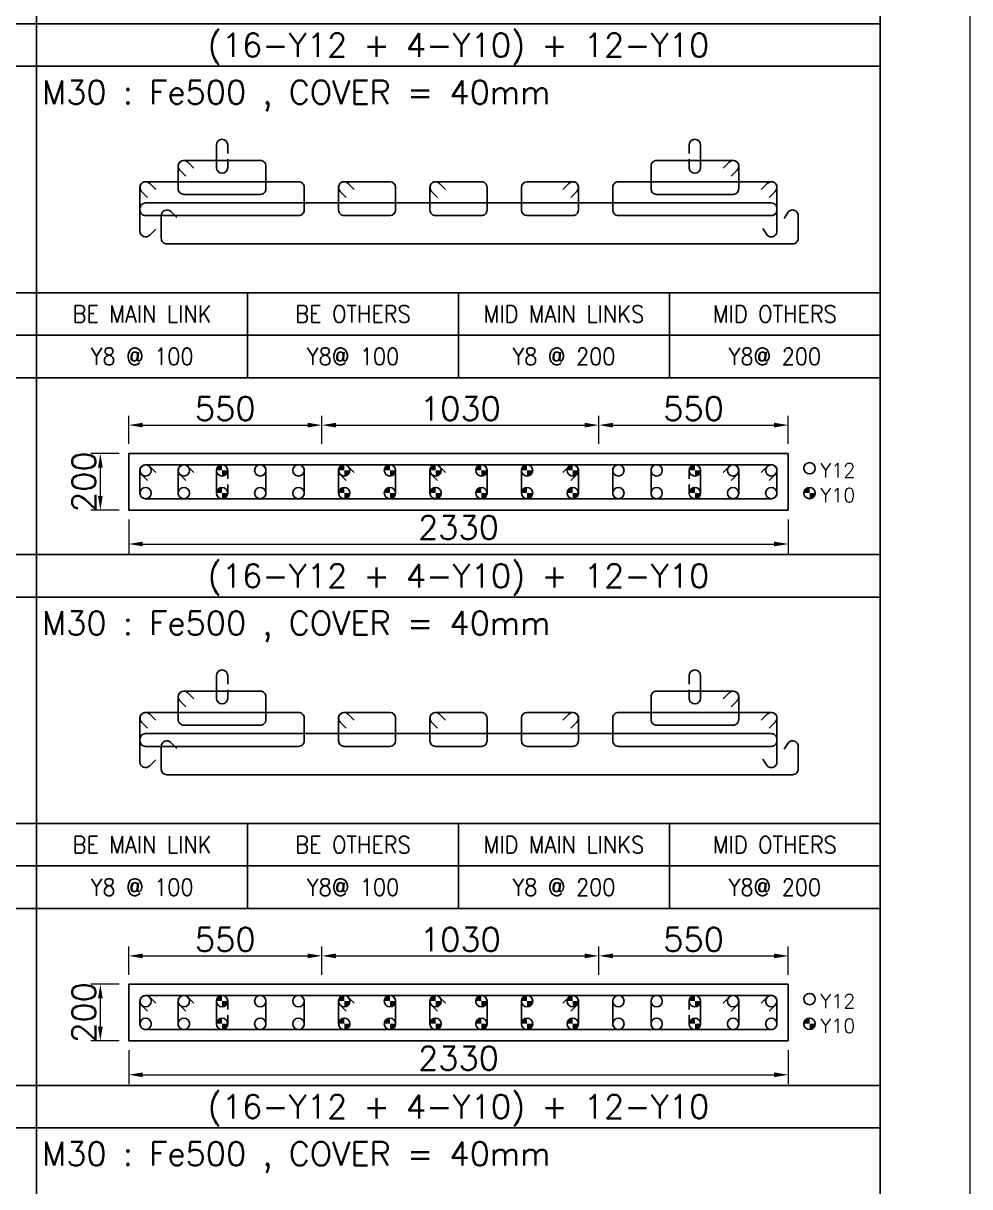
# Model space of a CAD drawing. Header units: millimetres. Extents: x -28339001 to -28288919, y 786803 to 887141.
# Drawn here: x -28324686 to -28314656, y 823851 to 836182 of the extents above; entities that cross this region are included whole.
import ezdxf
from ezdxf.enums import TextEntityAlignment as Align

# ---------------------------------------------------------------- set-up
doc = ezdxf.new("R2010")
doc.units = ezdxf.units.MM
doc.header["$LTSCALE"] = 1000
doc.header["$MEASUREMENT"] = 0
doc.header["$PDMODE"] = 34
doc.header["$PDSIZE"] = -8
doc.layers.get('0').update_dxf_attribs({"lineweight": 5})
for name, color, linetype in [('04 NORMAL TEXT.', 4, 'Continuous'), ('09 COL TEXT-SCH', 2, 'Continuous'), ('14 REINF', 6, 'Continuous'), ('22 TABLE FRAME', 5, 'Continuous'), ('23 STIRRUPS', 5, 'Continuous'), ('TEXT', 4, 'Continuous')]:
    doc.layers.add(name, color=color, linetype=linetype)
doc.layers.add('19 COLUMN', color=1, linetype='Continuous', lineweight=25)
doc.styles.add('ROMANS', font='simplex.shx')
doc.dimstyles.new('D 50', dxfattribs={"dimscale": 100, "dimtxt": 3, "dimasz": 1.5, "dimexe": 1, "dimexo": 1, "dimgap": 0.5, "dimtad": 1, "dimdec": 0, "dimdsep": 46, "dimtxsty": 'ROMANS', "dimcen": 2.5, "dimclrd": 5, "dimclre": 5, "dimclrt": 4, "dimadec": 0, "dimazin": 0, "dimtfac": 1, "dimtdec": 0, "dimtmove": 0, "dimatfit": 3, "dimfxl": 1, "dimlwd": 0, "dimlwe": 0, "dimarcsym": 0})

# ---------------------------------------------------------------- blocks, each defined once
blk = doc.blocks.new('*D47')
at = {"color": 5, "lineweight": 0, "transparency": 16777216}
for p, q in [((-28323568.5659, 825298.0245), (-28323568.5659, 824938.0245)), ((-28316578.5659, 825298.0245), (-28316578.5659, 824938.0245)), ((-28323418.5659, 825038.0245), (-28316728.5659, 825038.0245))]:
    blk.add_line(p, q, dxfattribs=at)
at = {"color": 5, "transparency": 16777216}
for points in [[(-28323418.5659, 825063.0245), (-28323418.5659, 825013.0245), (-28323568.5659, 825038.0245)], [(-28316728.5659, 825013.0245), (-28316728.5659, 825063.0245), (-28316578.5659, 825038.0245)]]:
    blk.add_solid(points, dxfattribs=at)
at = {"layer": 'Defpoints', "color": 0, "transparency": 16777216}
for p in [(-28323568.5659, 825398.0245), (-28316578.5659, 825398.0245), (-28316578.5659, 825038.0245)]:
    blk.add_point(p, dxfattribs=at)
at = {"color": 4, "transparency": 16777216, "insert": (-28320073.5659, 825213.0245), "char_height": 250, "attachment_point": 5, "style": 'ROMANS'}
blk.add_mtext('2330', dxfattribs=at)
blk = doc.blocks.new('*D48')
at = {"color": 5, "lineweight": 0, "transparency": 16777216}
for p, q in [((-28323568.5659, 830923.0245), (-28323568.5659, 830563.0245)), ((-28316578.5659, 830923.0245), (-28316578.5659, 830563.0245)), ((-28323418.5659, 830663.0245), (-28316728.5659, 830663.0245))]:
    blk.add_line(p, q, dxfattribs=at)
at = {"color": 5, "transparency": 16777216}
for points in [[(-28323418.5659, 830688.0245), (-28323418.5659, 830638.0245), (-28323568.5659, 830663.0245)], [(-28316728.5659, 830638.0245), (-28316728.5659, 830688.0245), (-28316578.5659, 830663.0245)]]:
    blk.add_solid(points, dxfattribs=at)
at = {"layer": 'Defpoints', "color": 0, "transparency": 16777216}
for p in [(-28323568.5659, 831023.0245), (-28316578.5659, 831023.0245), (-28316578.5659, 830663.0245)]:
    blk.add_point(p, dxfattribs=at)
at = {"color": 4, "transparency": 16777216, "insert": (-28320073.5659, 830838.0245), "char_height": 250, "attachment_point": 5, "style": 'ROMANS'}
blk.add_mtext('2330', dxfattribs=at)
blk = doc.blocks.new('*D119')
at = {"color": 5, "lineweight": 0, "transparency": 16777216}
for p, q in [((-28323668.5659, 825998.0245), (-28323968.5659, 825998.0245)), ((-28323868.5659, 825548.0245), (-28323868.5659, 825848.0245)), ((-28323668.5659, 825398.0245), (-28323968.5659, 825398.0245))]:
    blk.add_line(p, q, dxfattribs=at)
at = {"color": 5, "transparency": 16777216}
for points in [[(-28323843.5659, 825848.0245), (-28323893.5659, 825848.0245), (-28323868.5659, 825998.0245)], [(-28323893.5659, 825548.0245), (-28323843.5659, 825548.0245), (-28323868.5659, 825398.0245)]]:
    blk.add_solid(points, dxfattribs=at)
at = {"layer": 'Defpoints', "color": 0, "transparency": 16777216}
for p in [(-28323868.5659, 825998.0245), (-28323568.5659, 825998.0245), (-28323568.5659, 825398.0245)]:
    blk.add_point(p, dxfattribs=at)
at = {"color": 4, "transparency": 16777216, "insert": (-28324043.5659, 825698.0245), "char_height": 250, "attachment_point": 5, "rotation": 90, "style": 'ROMANS'}
blk.add_mtext('200', dxfattribs=at)
blk = doc.blocks.new('*D120')
at = {"color": 5, "lineweight": 0, "transparency": 16777216}
for p, q in [((-28323568.5659, 826098.0245), (-28323568.5659, 826398.0245)), ((-28321521.4607, 826098.0245), (-28321521.4607, 826398.0245)), ((-28323418.5659, 826298.0245), (-28321671.4607, 826298.0245))]:
    blk.add_line(p, q, dxfattribs=at)
at = {"color": 5, "transparency": 16777216}
for points in [[(-28323418.5659, 826323.0245), (-28323418.5659, 826273.0245), (-28323568.5659, 826298.0245)], [(-28321671.4607, 826273.0245), (-28321671.4607, 826323.0245), (-28321521.4607, 826298.0245)]]:
    blk.add_solid(points, dxfattribs=at)
at = {"layer": 'Defpoints', "color": 0, "transparency": 16777216}
for p in [(-28321521.4607, 826298.0245), (-28323568.5659, 825998.0245), (-28321521.4607, 825998.0245)]:
    blk.add_point(p, dxfattribs=at)
at = {"color": 4, "transparency": 16777216, "insert": (-28322545.0133, 826473.0245), "char_height": 250, "attachment_point": 5, "style": 'ROMANS'}
blk.add_mtext('550', dxfattribs=at)
blk = doc.blocks.new('*D121')
at = {"color": 5, "lineweight": 0, "transparency": 16777216}
for p, q in [((-28321521.4607, 826098.0245), (-28321521.4607, 826398.0245)), ((-28318585.9465, 826098.0245), (-28318585.9465, 826398.0245)), ((-28321371.4607, 826298.0245), (-28318735.9465, 826298.0245))]:
    blk.add_line(p, q, dxfattribs=at)
at = {"color": 5, "transparency": 16777216}
for points in [[(-28321371.4607, 826323.0245), (-28321371.4607, 826273.0245), (-28321521.4607, 826298.0245)], [(-28318735.9465, 826273.0245), (-28318735.9465, 826323.0245), (-28318585.9465, 826298.0245)]]:
    blk.add_solid(points, dxfattribs=at)
at = {"layer": 'Defpoints', "color": 0, "transparency": 16777216}
for p in [(-28318585.9465, 826298.0245), (-28321521.4607, 825998.0245), (-28318585.9465, 825998.0245)]:
    blk.add_point(p, dxfattribs=at)
at = {"color": 4, "transparency": 16777216, "insert": (-28320053.7036, 826473.0245), "char_height": 250, "attachment_point": 5, "style": 'ROMANS'}
blk.add_mtext('1030', dxfattribs=at)
blk = doc.blocks.new('*D122')
at = {"color": 5, "lineweight": 0, "transparency": 16777216}
for p, q in [((-28318585.9465, 826098.0245), (-28318585.9465, 826398.0245)), ((-28316578.5659, 826098.0245), (-28316578.5659, 826398.0245)), ((-28318435.9465, 826298.0245), (-28316728.5659, 826298.0245))]:
    blk.add_line(p, q, dxfattribs=at)
at = {"color": 5, "transparency": 16777216}
for points in [[(-28318435.9465, 826323.0245), (-28318435.9465, 826273.0245), (-28318585.9465, 826298.0245)], [(-28316728.5659, 826273.0245), (-28316728.5659, 826323.0245), (-28316578.5659, 826298.0245)]]:
    blk.add_solid(points, dxfattribs=at)
at = {"layer": 'Defpoints', "color": 0, "transparency": 16777216}
for p in [(-28316578.5659, 826298.0245), (-28318585.9465, 825998.0245), (-28316578.5659, 825998.0245)]:
    blk.add_point(p, dxfattribs=at)
at = {"color": 4, "transparency": 16777216, "insert": (-28317582.2562, 826473.0245), "char_height": 250, "attachment_point": 5, "style": 'ROMANS'}
blk.add_mtext('550', dxfattribs=at)
blk = doc.blocks.new('*D123')
at = {"color": 5, "lineweight": 0, "transparency": 16777216}
for p, q in [((-28323668.5659, 831623.0245), (-28323968.5659, 831623.0245)), ((-28323868.5659, 831173.0245), (-28323868.5659, 831473.0245)), ((-28323668.5659, 831023.0245), (-28323968.5659, 831023.0245))]:
    blk.add_line(p, q, dxfattribs=at)
at = {"color": 5, "transparency": 16777216}
for points in [[(-28323843.5659, 831473.0245), (-28323893.5659, 831473.0245), (-28323868.5659, 831623.0245)], [(-28323893.5659, 831173.0245), (-28323843.5659, 831173.0245), (-28323868.5659, 831023.0245)]]:
    blk.add_solid(points, dxfattribs=at)
at = {"layer": 'Defpoints', "color": 0, "transparency": 16777216}
for p in [(-28323868.5659, 831623.0245), (-28323568.5659, 831623.0245), (-28323568.5659, 831023.0245)]:
    blk.add_point(p, dxfattribs=at)
at = {"color": 4, "transparency": 16777216, "insert": (-28324043.5659, 831323.0245), "char_height": 250, "attachment_point": 5, "rotation": 90, "style": 'ROMANS'}
blk.add_mtext('200', dxfattribs=at)
blk = doc.blocks.new('*D124')
at = {"color": 5, "lineweight": 0, "transparency": 16777216}
for p, q in [((-28323568.5659, 831723.0245), (-28323568.5659, 832023.0245)), ((-28321521.4607, 831723.0245), (-28321521.4607, 832023.0245)), ((-28323418.5659, 831923.0245), (-28321671.4607, 831923.0245))]:
    blk.add_line(p, q, dxfattribs=at)
at = {"color": 5, "transparency": 16777216}
for points in [[(-28323418.5659, 831948.0245), (-28323418.5659, 831898.0245), (-28323568.5659, 831923.0245)], [(-28321671.4607, 831898.0245), (-28321671.4607, 831948.0245), (-28321521.4607, 831923.0245)]]:
    blk.add_solid(points, dxfattribs=at)
at = {"layer": 'Defpoints', "color": 0, "transparency": 16777216}
for p in [(-28321521.4607, 831923.0245), (-28323568.5659, 831623.0245), (-28321521.4607, 831623.0245)]:
    blk.add_point(p, dxfattribs=at)
at = {"color": 4, "transparency": 16777216, "insert": (-28322545.0133, 832098.0245), "char_height": 250, "attachment_point": 5, "style": 'ROMANS'}
blk.add_mtext('550', dxfattribs=at)
blk = doc.blocks.new('*D125')
at = {"color": 5, "lineweight": 0, "transparency": 16777216}
for p, q in [((-28321521.4607, 831723.0245), (-28321521.4607, 832023.0245)), ((-28318585.9465, 831723.0245), (-28318585.9465, 832023.0245)), ((-28321371.4607, 831923.0245), (-28318735.9465, 831923.0245))]:
    blk.add_line(p, q, dxfattribs=at)
at = {"color": 5, "transparency": 16777216}
for points in [[(-28321371.4607, 831948.0245), (-28321371.4607, 831898.0245), (-28321521.4607, 831923.0245)], [(-28318735.9465, 831898.0245), (-28318735.9465, 831948.0245), (-28318585.9465, 831923.0245)]]:
    blk.add_solid(points, dxfattribs=at)
at = {"layer": 'Defpoints', "color": 0, "transparency": 16777216}
for p in [(-28318585.9465, 831923.0245), (-28321521.4607, 831623.0245), (-28318585.9465, 831623.0245)]:
    blk.add_point(p, dxfattribs=at)
at = {"color": 4, "transparency": 16777216, "insert": (-28320053.7036, 832098.0245), "char_height": 250, "attachment_point": 5, "style": 'ROMANS'}
blk.add_mtext('1030', dxfattribs=at)
blk = doc.blocks.new('*D126')
at = {"color": 5, "lineweight": 0, "transparency": 16777216}
for p, q in [((-28318585.9465, 831723.0245), (-28318585.9465, 832023.0245)), ((-28316578.5659, 831723.0245), (-28316578.5659, 832023.0245)), ((-28318435.9465, 831923.0245), (-28316728.5659, 831923.0245))]:
    blk.add_line(p, q, dxfattribs=at)
at = {"color": 5, "transparency": 16777216}
for points in [[(-28318435.9465, 831948.0245), (-28318435.9465, 831898.0245), (-28318585.9465, 831923.0245)], [(-28316728.5659, 831898.0245), (-28316728.5659, 831948.0245), (-28316578.5659, 831923.0245)]]:
    blk.add_solid(points, dxfattribs=at)
at = {"layer": 'Defpoints', "color": 0, "transparency": 16777216}
for p in [(-28316578.5659, 831923.0245), (-28318585.9465, 831623.0245), (-28316578.5659, 831623.0245)]:
    blk.add_point(p, dxfattribs=at)
at = {"color": 4, "transparency": 16777216, "insert": (-28317582.2562, 832098.0245), "char_height": 250, "attachment_point": 5, "style": 'ROMANS'}
blk.add_mtext('550', dxfattribs=at)

msp = doc.modelspace()

# ---------------------------------------------------------------- hatches: boundary and pattern name
at = {"layer": '14 REINF'}
h = msp.add_hatch(color=6, dxfattribs=at)
edge = h.paths.add_edge_path(flags=0)
edge.add_line((-28322638.6, 831443), (-28322578.6, 831443))
edge.add_line((-28322578.6, 831443), (-28322578.6, 831503))
edge.add_arc((-28322578.6, 831443), 60, 90, 180)
edge = h.paths.add_edge_path(flags=0)
edge.add_line((-28322518.6, 831443), (-28322578.6, 831443))
edge.add_line((-28322578.6, 831443), (-28322578.6, 831383))
edge.add_arc((-28322578.6, 831443), 60, 270, 360)
h = msp.add_hatch(color=6, dxfattribs=at)
edge = h.paths.add_edge_path(flags=0)
edge.add_line((-28321344.3, 831443), (-28321284.3, 831443))
edge.add_line((-28321284.3, 831443), (-28321284.3, 831503))
edge.add_arc((-28321284.3, 831443), 60, 90, 180)
edge = h.paths.add_edge_path(flags=0)
edge.add_line((-28321224.3, 831443), (-28321284.3, 831443))
edge.add_line((-28321284.3, 831443), (-28321284.3, 831383))
edge.add_arc((-28321284.3, 831443), 60, 270, 360)
h = msp.add_hatch(color=6, dxfattribs=at)
edge = h.paths.add_edge_path(flags=0)
edge.add_line((-28320860, 831443), (-28320800, 831443))
edge.add_line((-28320800, 831443), (-28320800, 831503))
edge.add_arc((-28320800, 831443), 60, 90, 180)
edge = h.paths.add_edge_path(flags=0)
edge.add_line((-28320740, 831443), (-28320800, 831443))
edge.add_line((-28320800, 831443), (-28320800, 831383))
edge.add_arc((-28320800, 831443), 60, 270, 360)
h = msp.add_hatch(color=6, dxfattribs=at)
edge = h.paths.add_edge_path(flags=0)
edge.add_line((-28320375.7, 831443), (-28320315.7, 831443))
edge.add_line((-28320315.7, 831443), (-28320315.7, 831503))
edge.add_arc((-28320315.7, 831443), 60, 90, 180)
edge = h.paths.add_edge_path(flags=0)
edge.add_line((-28320255.7, 831443), (-28320315.7, 831443))
edge.add_line((-28320315.7, 831443), (-28320315.7, 831383))
edge.add_arc((-28320315.7, 831443), 60, 270, 360)
h = msp.add_hatch(color=6, dxfattribs=at)
edge = h.paths.add_edge_path(flags=0)
edge.add_line((-28319891.4, 831443), (-28319831.4, 831443))
edge.add_line((-28319831.4, 831443), (-28319831.4, 831503))
edge.add_arc((-28319831.4, 831443), 60, 90, 180)
edge = h.paths.add_edge_path(flags=0)
edge.add_line((-28319771.4, 831443), (-28319831.4, 831443))
edge.add_line((-28319831.4, 831443), (-28319831.4, 831383))
edge.add_arc((-28319831.4, 831443), 60, 270, 360)
h = msp.add_hatch(color=6, dxfattribs=at)
edge = h.paths.add_edge_path(flags=0)
edge.add_line((-28319407.1, 831443), (-28319347.1, 831443))
edge.add_line((-28319347.1, 831443), (-28319347.1, 831503))
edge.add_arc((-28319347.1, 831443), 60, 90, 180)
edge = h.paths.add_edge_path(flags=0)
edge.add_line((-28319287.1, 831443), (-28319347.1, 831443))
edge.add_line((-28319347.1, 831443), (-28319347.1, 831383))
edge.add_arc((-28319347.1, 831443), 60, 270, 360)
h = msp.add_hatch(color=6, dxfattribs=at)
edge = h.paths.add_edge_path(flags=0)
edge.add_line((-28318922.9, 831443), (-28318862.9, 831443))
edge.add_line((-28318862.9, 831443), (-28318862.9, 831503))
edge.add_arc((-28318862.9, 831443), 60, 90, 180)
edge = h.paths.add_edge_path(flags=0)
edge.add_line((-28318802.9, 831443), (-28318862.9, 831443))
edge.add_line((-28318862.9, 831443), (-28318862.9, 831383))
edge.add_arc((-28318862.9, 831443), 60, 270, 360)
h = msp.add_hatch(color=6, dxfattribs=at)
edge = h.paths.add_edge_path(flags=0)
edge.add_line((-28317628.6, 831443), (-28317568.6, 831443))
edge.add_line((-28317568.6, 831443), (-28317568.6, 831503))
edge.add_arc((-28317568.6, 831443), 60, 90, 180)
edge = h.paths.add_edge_path(flags=0)
edge.add_line((-28317508.6, 831443), (-28317568.6, 831443))
edge.add_line((-28317568.6, 831443), (-28317568.6, 831383))
edge.add_arc((-28317568.6, 831443), 60, 270, 360)
h = msp.add_hatch(color=6, dxfattribs=at)
edge = h.paths.add_edge_path(flags=0)
edge.add_line((-28322638.6, 831203), (-28322578.6, 831203))
edge.add_line((-28322578.6, 831203), (-28322578.6, 831263))
edge.add_arc((-28322578.6, 831203), 60, 90, 180)
edge = h.paths.add_edge_path(flags=0)
edge.add_line((-28322518.6, 831203), (-28322578.6, 831203))
edge.add_line((-28322578.6, 831203), (-28322578.6, 831143))
edge.add_arc((-28322578.6, 831203), 60, 270, 360)
h = msp.add_hatch(color=6, dxfattribs=at)
edge = h.paths.add_edge_path(flags=0)
edge.add_line((-28321344.3, 831203), (-28321284.3, 831203))
edge.add_line((-28321284.3, 831203), (-28321284.3, 831263))
edge.add_arc((-28321284.3, 831203), 60, 90, 180)
edge = h.paths.add_edge_path(flags=0)
edge.add_line((-28321224.3, 831203), (-28321284.3, 831203))
edge.add_line((-28321284.3, 831203), (-28321284.3, 831143))
edge.add_arc((-28321284.3, 831203), 60, 270, 360)
h = msp.add_hatch(color=6, dxfattribs=at)
edge = h.paths.add_edge_path(flags=0)
edge.add_line((-28320860, 831203), (-28320800, 831203))
edge.add_line((-28320800, 831203), (-28320800, 831263))
edge.add_arc((-28320800, 831203), 60, 90, 180)
edge = h.paths.add_edge_path(flags=0)
edge.add_line((-28320740, 831203), (-28320800, 831203))
edge.add_line((-28320800, 831203), (-28320800, 831143))
edge.add_arc((-28320800, 831203), 60, 270, 360)
h = msp.add_hatch(color=6, dxfattribs=at)
edge = h.paths.add_edge_path(flags=0)
edge.add_line((-28320375.7, 831203), (-28320315.7, 831203))
edge.add_line((-28320315.7, 831203), (-28320315.7, 831263))
edge.add_arc((-28320315.7, 831203), 60, 90, 180)
edge = h.paths.add_edge_path(flags=0)
edge.add_line((-28320255.7, 831203), (-28320315.7, 831203))
edge.add_line((-28320315.7, 831203), (-28320315.7, 831143))
edge.add_arc((-28320315.7, 831203), 60, 270, 360)
h = msp.add_hatch(color=6, dxfattribs=at)
edge = h.paths.add_edge_path(flags=0)
edge.add_line((-28319891.4, 831203), (-28319831.4, 831203))
edge.add_line((-28319831.4, 831203), (-28319831.4, 831263))
edge.add_arc((-28319831.4, 831203), 60, 90, 180)
edge = h.paths.add_edge_path(flags=0)
edge.add_line((-28319771.4, 831203), (-28319831.4, 831203))
edge.add_line((-28319831.4, 831203), (-28319831.4, 831143))
edge.add_arc((-28319831.4, 831203), 60, 270, 360)
h = msp.add_hatch(color=6, dxfattribs=at)
edge = h.paths.add_edge_path(flags=0)
edge.add_line((-28319407.1, 831203), (-28319347.1, 831203))
edge.add_line((-28319347.1, 831203), (-28319347.1, 831263))
edge.add_arc((-28319347.1, 831203), 60, 90, 180)
edge = h.paths.add_edge_path(flags=0)
edge.add_line((-28319287.1, 831203), (-28319347.1, 831203))
edge.add_line((-28319347.1, 831203), (-28319347.1, 831143))
edge.add_arc((-28319347.1, 831203), 60, 270, 360)
h = msp.add_hatch(color=6, dxfattribs=at)
edge = h.paths.add_edge_path(flags=0)
edge.add_line((-28318922.9, 831203), (-28318862.9, 831203))
edge.add_line((-28318862.9, 831203), (-28318862.9, 831263))
edge.add_arc((-28318862.9, 831203), 60, 90, 180)
edge = h.paths.add_edge_path(flags=0)
edge.add_line((-28318802.9, 831203), (-28318862.9, 831203))
edge.add_line((-28318862.9, 831203), (-28318862.9, 831143))
edge.add_arc((-28318862.9, 831203), 60, 270, 360)
h = msp.add_hatch(color=6, dxfattribs=at)
edge = h.paths.add_edge_path(flags=0)
edge.add_line((-28317628.6, 831203), (-28317568.6, 831203))
edge.add_line((-28317568.6, 831203), (-28317568.6, 831263))
edge.add_arc((-28317568.6, 831203), 60, 90, 180)
edge = h.paths.add_edge_path(flags=0)
edge.add_line((-28317508.6, 831203), (-28317568.6, 831203))
edge.add_line((-28317568.6, 831203), (-28317568.6, 831143))
edge.add_arc((-28317568.6, 831203), 60, 270, 360)
h = msp.add_hatch(color=6, dxfattribs=at)
edge = h.paths.add_edge_path(flags=0)
edge.add_line((-28316413.6, 831203), (-28316353.6, 831203))
edge.add_line((-28316353.6, 831203), (-28316353.6, 831263))
edge.add_arc((-28316353.6, 831203), 60, 90, 180)
edge = h.paths.add_edge_path(flags=0)
edge.add_line((-28316293.6, 831203), (-28316353.6, 831203))
edge.add_line((-28316353.6, 831203), (-28316353.6, 831143))
edge.add_arc((-28316353.6, 831203), 60, 270, 360)
h = msp.add_hatch(color=6, dxfattribs=at)
edge = h.paths.add_edge_path(flags=0)
edge.add_line((-28322638.6, 825818), (-28322578.6, 825818))
edge.add_line((-28322578.6, 825818), (-28322578.6, 825878))
edge.add_arc((-28322578.6, 825818), 60, 90, 180)
edge = h.paths.add_edge_path(flags=0)
edge.add_line((-28322518.6, 825818), (-28322578.6, 825818))
edge.add_line((-28322578.6, 825818), (-28322578.6, 825758))
edge.add_arc((-28322578.6, 825818), 60, 270, 360)
h = msp.add_hatch(color=6, dxfattribs=at)
edge = h.paths.add_edge_path(flags=0)
edge.add_line((-28321344.3, 825818), (-28321284.3, 825818))
edge.add_line((-28321284.3, 825818), (-28321284.3, 825878))
edge.add_arc((-28321284.3, 825818), 60, 90, 180)
edge = h.paths.add_edge_path(flags=0)
edge.add_line((-28321224.3, 825818), (-28321284.3, 825818))
edge.add_line((-28321284.3, 825818), (-28321284.3, 825758))
edge.add_arc((-28321284.3, 825818), 60, 270, 360)
h = msp.add_hatch(color=6, dxfattribs=at)
edge = h.paths.add_edge_path(flags=0)
edge.add_line((-28320860, 825818), (-28320800, 825818))
edge.add_line((-28320800, 825818), (-28320800, 825878))
edge.add_arc((-28320800, 825818), 60, 90, 180)
edge = h.paths.add_edge_path(flags=0)
edge.add_line((-28320740, 825818), (-28320800, 825818))
edge.add_line((-28320800, 825818), (-28320800, 825758))
edge.add_arc((-28320800, 825818), 60, 270, 360)
h = msp.add_hatch(color=6, dxfattribs=at)
edge = h.paths.add_edge_path(flags=0)
edge.add_line((-28320375.7, 825818), (-28320315.7, 825818))
edge.add_line((-28320315.7, 825818), (-28320315.7, 825878))
edge.add_arc((-28320315.7, 825818), 60, 90, 180)
edge = h.paths.add_edge_path(flags=0)
edge.add_line((-28320255.7, 825818), (-28320315.7, 825818))
edge.add_line((-28320315.7, 825818), (-28320315.7, 825758))
edge.add_arc((-28320315.7, 825818), 60, 270, 360)
h = msp.add_hatch(color=6, dxfattribs=at)
edge = h.paths.add_edge_path(flags=0)
edge.add_line((-28319891.4, 825818), (-28319831.4, 825818))
edge.add_line((-28319831.4, 825818), (-28319831.4, 825878))
edge.add_arc((-28319831.4, 825818), 60, 90, 180)
edge = h.paths.add_edge_path(flags=0)
edge.add_line((-28319771.4, 825818), (-28319831.4, 825818))
edge.add_line((-28319831.4, 825818), (-28319831.4, 825758))
edge.add_arc((-28319831.4, 825818), 60, 270, 360)
h = msp.add_hatch(color=6, dxfattribs=at)
edge = h.paths.add_edge_path(flags=0)
edge.add_line((-28319407.1, 825818), (-28319347.1, 825818))
edge.add_line((-28319347.1, 825818), (-28319347.1, 825878))
edge.add_arc((-28319347.1, 825818), 60, 90, 180)
edge = h.paths.add_edge_path(flags=0)
edge.add_line((-28319287.1, 825818), (-28319347.1, 825818))
edge.add_line((-28319347.1, 825818), (-28319347.1, 825758))
edge.add_arc((-28319347.1, 825818), 60, 270, 360)
h = msp.add_hatch(color=6, dxfattribs=at)
edge = h.paths.add_edge_path(flags=0)
edge.add_line((-28318922.9, 825818), (-28318862.9, 825818))
edge.add_line((-28318862.9, 825818), (-28318862.9, 825878))
edge.add_arc((-28318862.9, 825818), 60, 90, 180)
edge = h.paths.add_edge_path(flags=0)
edge.add_line((-28318802.9, 825818), (-28318862.9, 825818))
edge.add_line((-28318862.9, 825818), (-28318862.9, 825758))
edge.add_arc((-28318862.9, 825818), 60, 270, 360)
h = msp.add_hatch(color=6, dxfattribs=at)
edge = h.paths.add_edge_path(flags=0)
edge.add_line((-28317628.6, 825818), (-28317568.6, 825818))
edge.add_line((-28317568.6, 825818), (-28317568.6, 825878))
edge.add_arc((-28317568.6, 825818), 60, 90, 180)
edge = h.paths.add_edge_path(flags=0)
edge.add_line((-28317508.6, 825818), (-28317568.6, 825818))
edge.add_line((-28317568.6, 825818), (-28317568.6, 825758))
edge.add_arc((-28317568.6, 825818), 60, 270, 360)
h = msp.add_hatch(color=6, dxfattribs=at)
edge = h.paths.add_edge_path(flags=0)
edge.add_line((-28322638.6, 825578), (-28322578.6, 825578))
edge.add_line((-28322578.6, 825578), (-28322578.6, 825638))
edge.add_arc((-28322578.6, 825578), 60, 90, 180)
edge = h.paths.add_edge_path(flags=0)
edge.add_line((-28322518.6, 825578), (-28322578.6, 825578))
edge.add_line((-28322578.6, 825578), (-28322578.6, 825518))
edge.add_arc((-28322578.6, 825578), 60, 270, 360)
h = msp.add_hatch(color=6, dxfattribs=at)
edge = h.paths.add_edge_path(flags=0)
edge.add_line((-28321344.3, 825578), (-28321284.3, 825578))
edge.add_line((-28321284.3, 825578), (-28321284.3, 825638))
edge.add_arc((-28321284.3, 825578), 60, 90, 180)
edge = h.paths.add_edge_path(flags=0)
edge.add_line((-28321224.3, 825578), (-28321284.3, 825578))
edge.add_line((-28321284.3, 825578), (-28321284.3, 825518))
edge.add_arc((-28321284.3, 825578), 60, 270, 360)
h = msp.add_hatch(color=6, dxfattribs=at)
edge = h.paths.add_edge_path(flags=0)
edge.add_line((-28320860, 825578), (-28320800, 825578))
edge.add_line((-28320800, 825578), (-28320800, 825638))
edge.add_arc((-28320800, 825578), 60, 90, 180)
edge = h.paths.add_edge_path(flags=0)
edge.add_line((-28320740, 825578), (-28320800, 825578))
edge.add_line((-28320800, 825578), (-28320800, 825518))
edge.add_arc((-28320800, 825578), 60, 270, 360)
h = msp.add_hatch(color=6, dxfattribs=at)
edge = h.paths.add_edge_path(flags=0)
edge.add_line((-28320375.7, 825578), (-28320315.7, 825578))
edge.add_line((-28320315.7, 825578), (-28320315.7, 825638))
edge.add_arc((-28320315.7, 825578), 60, 90, 180)
edge = h.paths.add_edge_path(flags=0)
edge.add_line((-28320255.7, 825578), (-28320315.7, 825578))
edge.add_line((-28320315.7, 825578), (-28320315.7, 825518))
edge.add_arc((-28320315.7, 825578), 60, 270, 360)
h = msp.add_hatch(color=6, dxfattribs=at)
edge = h.paths.add_edge_path(flags=0)
edge.add_line((-28319891.4, 825578), (-28319831.4, 825578))
edge.add_line((-28319831.4, 825578), (-28319831.4, 825638))
edge.add_arc((-28319831.4, 825578), 60, 90, 180)
edge = h.paths.add_edge_path(flags=0)
edge.add_line((-28319771.4, 825578), (-28319831.4, 825578))
edge.add_line((-28319831.4, 825578), (-28319831.4, 825518))
edge.add_arc((-28319831.4, 825578), 60, 270, 360)
h = msp.add_hatch(color=6, dxfattribs=at)
edge = h.paths.add_edge_path(flags=0)
edge.add_line((-28319407.1, 825578), (-28319347.1, 825578))
edge.add_line((-28319347.1, 825578), (-28319347.1, 825638))
edge.add_arc((-28319347.1, 825578), 60, 90, 180)
edge = h.paths.add_edge_path(flags=0)
edge.add_line((-28319287.1, 825578), (-28319347.1, 825578))
edge.add_line((-28319347.1, 825578), (-28319347.1, 825518))
edge.add_arc((-28319347.1, 825578), 60, 270, 360)
h = msp.add_hatch(color=6, dxfattribs=at)
edge = h.paths.add_edge_path(flags=0)
edge.add_line((-28318922.9, 825578), (-28318862.9, 825578))
edge.add_line((-28318862.9, 825578), (-28318862.9, 825638))
edge.add_arc((-28318862.9, 825578), 60, 90, 180)
edge = h.paths.add_edge_path(flags=0)
edge.add_line((-28318802.9, 825578), (-28318862.9, 825578))
edge.add_line((-28318862.9, 825578), (-28318862.9, 825518))
edge.add_arc((-28318862.9, 825578), 60, 270, 360)
h = msp.add_hatch(color=6, dxfattribs=at)
edge = h.paths.add_edge_path(flags=0)
edge.add_line((-28317628.6, 825578), (-28317568.6, 825578))
edge.add_line((-28317568.6, 825578), (-28317568.6, 825638))
edge.add_arc((-28317568.6, 825578), 60, 90, 180)
edge = h.paths.add_edge_path(flags=0)
edge.add_line((-28317508.6, 825578), (-28317568.6, 825578))
edge.add_line((-28317568.6, 825578), (-28317568.6, 825518))
edge.add_arc((-28317568.6, 825578), 60, 270, 360)
h = msp.add_hatch(color=6, dxfattribs=at)
edge = h.paths.add_edge_path(flags=0)
edge.add_line((-28316413.6, 825578), (-28316353.6, 825578))
edge.add_line((-28316353.6, 825578), (-28316353.6, 825638))
edge.add_arc((-28316353.6, 825578), 60, 90, 180)
edge = h.paths.add_edge_path(flags=0)
edge.add_line((-28316293.6, 825578), (-28316353.6, 825578))
edge.add_line((-28316353.6, 825578), (-28316353.6, 825518))
edge.add_arc((-28316353.6, 825578), 60, 270, 360)

# ---------------------------------------------------------------- linework, layer by layer
msp.add_lwpolyline([(-28339000.9, 869475.8), (-28314656.1, 869475.8), (-28314656.1, 801975.8), (-28339000.9, 801975.8)], close=True)
at = {"layer": '14 REINF', "color": 6}
for centre in [(-28323388.6, 831443), (-28322983.6, 831443), (-28322578.6, 831443), (-28322173.6, 831443), (-28321768.6, 831443), (-28321284.3, 831443), (-28320800, 831443), (-28320315.7, 831443), (-28319831.4, 831443), (-28319347.1, 831443), (-28318862.9, 831443), (-28318378.6, 831443), (-28317973.6, 831443), (-28317568.6, 831443), (-28317163.6, 831443), (-28316758.6, 831443), (-28316353.6, 831465.5), (-28323388.6, 831203), (-28322983.6, 831203), (-28322578.6, 831203), (-28322173.6, 831203), (-28321768.6, 831203), (-28321284.3, 831203), (-28320800, 831203), (-28320315.7, 831203), (-28319831.4, 831203), (-28319347.1, 831203), (-28318862.9, 831203), (-28318378.6, 831203), (-28317973.6, 831203), (-28317568.6, 831203), (-28317163.6, 831203), (-28316758.6, 831203), (-28316353.6, 831203), (-28323388.6, 825818), (-28322983.6, 825818), (-28322578.6, 825818), (-28322173.6, 825818), (-28321768.6, 825818), (-28321284.3, 825818), (-28320800, 825818), (-28320315.7, 825818), (-28319831.4, 825818), (-28319347.1, 825818), (-28318862.9, 825818), (-28318378.6, 825818), (-28317973.6, 825818), (-28317568.6, 825818), (-28317163.6, 825818), (-28316758.6, 825818), (-28316353.6, 825840.5), (-28323388.6, 825578), (-28322983.6, 825578), (-28322578.6, 825578), (-28322173.6, 825578), (-28321768.6, 825578), (-28321284.3, 825578), (-28320800, 825578), (-28320315.7, 825578), (-28319831.4, 825578), (-28319347.1, 825578), (-28318862.9, 825578), (-28318378.6, 825578), (-28317973.6, 825578), (-28317568.6, 825578), (-28317163.6, 825578), (-28316758.6, 825578), (-28316353.6, 825578)]:
    msp.add_circle(centre, 60, dxfattribs=at)
at = {"layer": '19 COLUMN', "color": 4}
for points in [[(-28316578.6, 831623), (-28323568.6, 831623)], [(-28323568.6, 831623), (-28323568.6, 831023)], [(-28316578.6, 831023), (-28316578.6, 831623)], [(-28323568.6, 831023), (-28316578.6, 831023)], [(-28316578.6, 825998), (-28323568.6, 825998)], [(-28323568.6, 825998), (-28323568.6, 825398)], [(-28316578.6, 825398), (-28316578.6, 825998)], [(-28323568.6, 825398), (-28316578.6, 825398)]]:
    msp.add_lwpolyline(points, dxfattribs=at)
at = {"layer": '22 TABLE FRAME', "color": 5, "linetype": 'Continuous'}
for p, q in [((-28324543.6, 863850.8), (-28324543.6, 789225.8)), ((-28315603.6, 863850.8), (-28315603.6, 789225.8)), ((-28332493.6, 836175.8), (-28315603.6, 836175.8)), ((-28336993.6, 835725.8), (-28315603.6, 835725.8)), ((-28332493.6, 833325.8), (-28315603.6, 833325.8)), ((-28322308.6, 833325.8), (-28322308.6, 832425.8)), ((-28320073.6, 833325.8), (-28320073.6, 832425.8)), ((-28317838.6, 833325.8), (-28317838.6, 832425.8)), ((-28332493.6, 832875.8), (-28315603.6, 832875.8)), ((-28332493.6, 832425.8), (-28315603.6, 832425.8)), ((-28332493.6, 830550.8), (-28315603.6, 830550.8)), ((-28336993.6, 830100.8), (-28315603.6, 830100.8)), ((-28332493.6, 827700.8), (-28315603.6, 827700.8)), ((-28322308.6, 827700.8), (-28322308.6, 826800.8)), ((-28320073.6, 827700.8), (-28320073.6, 826800.8)), ((-28317838.6, 827700.8), (-28317838.6, 826800.8)), ((-28332493.6, 827250.8), (-28315603.6, 827250.8)), ((-28332493.6, 826800.8), (-28315603.6, 826800.8)), ((-28332493.6, 824925.8), (-28315603.6, 824925.8)), ((-28336993.6, 824475.8), (-28315603.6, 824475.8))]:
    msp.add_line(p, q, dxfattribs=at)
at = {"layer": '23 STIRRUPS', "color": 5}
for points in [[(-28322518.6, 834743), (-28322518.6, 834653, -1), (-28322638.6, 834653), (-28322638.6, 834893, -1), (-28322518.6, 834893), (-28322518.6, 834803)], [(-28317628.6, 834803), (-28317628.6, 834893, -1), (-28317508.6, 834893), (-28317508.6, 834653, -1), (-28317628.6, 834653), (-28317628.6, 834743)], [(-28322962.4, 834562), (-28323026, 834625.6, -0.668178), (-28322983.6, 834728), (-28322173.6, 834728, -0.4142136), (-28322113.6, 834668), (-28322113.6, 834428, -0.4142136), (-28322173.6, 834368), (-28322983.6, 834368, -0.4142136), (-28323043.6, 834428), (-28323043.6, 834668, -0.6681793), (-28322941.1, 834710.5), (-28322877.5, 834646.8)], [(-28317269.6, 834646.8), (-28317206, 834710.5, -0.6681793), (-28317103.6, 834668), (-28317103.6, 834428, -0.4142136), (-28317163.6, 834368), (-28317973.6, 834368, -0.4142136), (-28318033.6, 834428), (-28318033.6, 834668, -0.4142136), (-28317973.6, 834728), (-28317163.6, 834728, -0.668178), (-28317121.1, 834625.6), (-28317184.8, 834562)], [(-28323367.4, 834337), (-28323431, 834400.6, -0.668178), (-28323388.6, 834503), (-28321768.6, 834503, -0.4142136), (-28321708.6, 834443), (-28321708.6, 834203, -0.4142136), (-28321768.6, 834143), (-28323388.6, 834143, -0.4142136), (-28323448.6, 834203), (-28323448.6, 834443, -0.6681793), (-28323346.1, 834485.5), (-28323282.5, 834421.8)], [(-28321263.1, 834337), (-28321326.7, 834400.6, -0.6682232), (-28321284.3, 834503), (-28320800, 834503, -0.4141037), (-28320740, 834443), (-28320740, 834203, -0.4141037), (-28320800, 834143), (-28321284.3, 834143, -0.4142502), (-28321344.3, 834203), (-28321344.3, 834443, -0.6681793), (-28321241.9, 834485.5), (-28321178.2, 834421.8)], [(-28320294.5, 834337), (-28320358.2, 834400.6, -0.6683588), (-28320315.7, 834503), (-28319831.4, 834503, -0.41436), (-28319771.4, 834443), (-28319771.4, 834203, -0.41436), (-28319831.4, 834143), (-28320315.7, 834143, -0.41436), (-28320375.7, 834203), (-28320375.7, 834443, -0.6681793), (-28320273.3, 834485.5), (-28320209.7, 834421.8)], [(-28318968.9, 834421.8), (-28318905.3, 834485.5, -0.6681793), (-28318802.8, 834443), (-28318802.8, 834203, -0.4142502), (-28318862.8, 834143), (-28319347.1, 834143, -0.4141037), (-28319407.1, 834203), (-28319407.1, 834443, -0.4141037), (-28319347.1, 834503), (-28318862.8, 834503, -0.6682232), (-28318820.4, 834400.6), (-28318884.1, 834337)], [(-28316864.6, 834421.8), (-28316801, 834485.5, -0.6681793), (-28316698.6, 834443), (-28316698.6, 834203, -0.4142136), (-28316758.6, 834143), (-28318378.6, 834143, -0.4142136), (-28318438.6, 834203), (-28318438.6, 834443, -0.4142136), (-28318378.6, 834503), (-28316758.6, 834503, -0.668178), (-28316716.1, 834400.6), (-28316779.8, 834337)], [(-28316848.6, 834008), (-28316801, 833935.6, 0.1989119), (-28316758.6, 833918, 0.4142136), (-28316698.6, 833978), (-28316698.6, 834218, 0.4142136), (-28316758.6, 834278), (-28323388.6, 834278, 0.4142136), (-28323448.6, 834218), (-28323448.6, 833978, 0.6681793), (-28323346.1, 833935.6), (-28323282.5, 833999.2)], [(-28316623.6, 834113), (-28316576, 834185.5, -0.1989119), (-28316533.6, 834203, -0.4142136), (-28316473.6, 834143), (-28316473.6, 833903, -0.4142136), (-28316533.6, 833843), (-28323163.6, 833843, -0.4142136), (-28323223.6, 833903), (-28323223.6, 834143, -0.6681793), (-28323121.1, 834185.5), (-28323057.5, 834121.8)], [(-28323367.4, 831337), (-28323431, 831400.6, -0.668178), (-28323388.6, 831503), (-28316758.6, 831503, -0.4142136), (-28316698.6, 831443), (-28316698.6, 831203, -0.4142136), (-28316758.6, 831143), (-28323388.6, 831143, -0.4142136), (-28323448.6, 831203), (-28323448.6, 831443, -0.6681793), (-28323346.1, 831485.5), (-28323282.5, 831421.8)], [(-28323367.4, 831337), (-28323431, 831400.6, -0.668178), (-28323388.6, 831503), (-28321768.6, 831503, -0.4142136), (-28321708.6, 831443), (-28321708.6, 831203, -0.4142136), (-28321768.6, 831143), (-28323388.6, 831143, -0.4142136), (-28323448.6, 831203), (-28323448.6, 831443, -0.6681793), (-28323346.1, 831485.5), (-28323282.5, 831421.8)], [(-28322962.4, 831337), (-28323026, 831400.6, -0.668178), (-28322983.6, 831503), (-28322173.6, 831503, -0.4142136), (-28322113.6, 831443), (-28322113.6, 831203, -0.4142136), (-28322173.6, 831143), (-28322983.6, 831143, -0.4142136), (-28323043.6, 831203), (-28323043.6, 831443, -0.6681793), (-28322941.1, 831485.5), (-28322877.5, 831421.8)], [(-28322518.6, 831293), (-28322518.6, 831203, -1), (-28322638.6, 831203), (-28322638.6, 831443, -1), (-28322518.6, 831443), (-28322518.6, 831353)], [(-28321263.1, 831337), (-28321326.7, 831400.6, -0.6682232), (-28321284.3, 831503), (-28320800, 831503, -0.4141037), (-28320740, 831443), (-28320740, 831203, -0.4141037), (-28320800, 831143), (-28321284.3, 831143, -0.4142502), (-28321344.3, 831203), (-28321344.3, 831443, -0.6681793), (-28321241.9, 831485.5), (-28321178.2, 831421.8)], [(-28320294.5, 831337), (-28320358.2, 831400.6, -0.6683588), (-28320315.7, 831503), (-28319831.4, 831503, -0.41436), (-28319771.4, 831443), (-28319771.4, 831203, -0.41436), (-28319831.4, 831143), (-28320315.7, 831143, -0.41436), (-28320375.7, 831203), (-28320375.7, 831443, -0.6681793), (-28320273.3, 831485.5), (-28320209.7, 831421.8)], [(-28318968.9, 831421.8), (-28318905.3, 831485.5, -0.6681793), (-28318802.8, 831443), (-28318802.8, 831203, -0.4142502), (-28318862.8, 831143), (-28319347.1, 831143, -0.4141037), (-28319407.1, 831203), (-28319407.1, 831443, -0.4141037), (-28319347.1, 831503), (-28318862.8, 831503, -0.6682232), (-28318820.4, 831400.6), (-28318884.1, 831337)], [(-28316864.6, 831421.8), (-28316801, 831485.5, -0.6681793), (-28316698.6, 831443), (-28316698.6, 831203, -0.4142136), (-28316758.6, 831143), (-28318378.6, 831143, -0.4142136), (-28318438.6, 831203), (-28318438.6, 831443, -0.4142136), (-28318378.6, 831503), (-28316758.6, 831503, -0.668178), (-28316716.1, 831400.6), (-28316779.8, 831337)], [(-28317269.6, 831421.8), (-28317206, 831485.5, -0.6681793), (-28317103.6, 831443), (-28317103.6, 831203, -0.4142136), (-28317163.6, 831143), (-28317973.6, 831143, -0.4142136), (-28318033.6, 831203), (-28318033.6, 831443, -0.4142136), (-28317973.6, 831503), (-28317163.6, 831503, -0.668178), (-28317121.1, 831400.6), (-28317184.8, 831337)], [(-28317628.6, 831353), (-28317628.6, 831443, -1), (-28317508.6, 831443), (-28317508.6, 831203, -1), (-28317628.6, 831203), (-28317628.6, 831293)], [(-28322518.6, 829118), (-28322518.6, 829028, -1), (-28322638.6, 829028), (-28322638.6, 829268, -1), (-28322518.6, 829268), (-28322518.6, 829178)], [(-28317628.6, 829178), (-28317628.6, 829268, -1), (-28317508.6, 829268), (-28317508.6, 829028, -1), (-28317628.6, 829028), (-28317628.6, 829118)], [(-28322962.4, 828937), (-28323026, 829000.6, -0.668178), (-28322983.6, 829103), (-28322173.6, 829103, -0.4142136), (-28322113.6, 829043), (-28322113.6, 828803, -0.4142136), (-28322173.6, 828743), (-28322983.6, 828743, -0.4142136), (-28323043.6, 828803), (-28323043.6, 829043, -0.6681793), (-28322941.1, 829085.5), (-28322877.5, 829021.8)], [(-28317269.6, 829021.8), (-28317206, 829085.5, -0.6681793), (-28317103.6, 829043), (-28317103.6, 828803, -0.4142136), (-28317163.6, 828743), (-28317973.6, 828743, -0.4142136), (-28318033.6, 828803), (-28318033.6, 829043, -0.4142136), (-28317973.6, 829103), (-28317163.6, 829103, -0.668178), (-28317121.1, 829000.6), (-28317184.8, 828937)], [(-28323367.4, 828712), (-28323431, 828775.6, -0.668178), (-28323388.6, 828878), (-28321768.6, 828878, -0.4142136), (-28321708.6, 828818), (-28321708.6, 828578, -0.4142136), (-28321768.6, 828518), (-28323388.6, 828518, -0.4142136), (-28323448.6, 828578), (-28323448.6, 828818, -0.6681793), (-28323346.1, 828860.5), (-28323282.5, 828796.8)], [(-28321263.1, 828712), (-28321326.7, 828775.6, -0.6682232), (-28321284.3, 828878), (-28320800, 828878, -0.4141037), (-28320740, 828818), (-28320740, 828578, -0.4141037), (-28320800, 828518), (-28321284.3, 828518, -0.4142502), (-28321344.3, 828578), (-28321344.3, 828818, -0.6681793), (-28321241.9, 828860.5), (-28321178.2, 828796.8)], [(-28320294.5, 828712), (-28320358.2, 828775.6, -0.6683588), (-28320315.7, 828878), (-28319831.4, 828878, -0.41436), (-28319771.4, 828818), (-28319771.4, 828578, -0.41436), (-28319831.4, 828518), (-28320315.7, 828518, -0.41436), (-28320375.7, 828578), (-28320375.7, 828818, -0.6681793), (-28320273.3, 828860.5), (-28320209.7, 828796.8)], [(-28318968.9, 828796.8), (-28318905.3, 828860.5, -0.6681793), (-28318802.8, 828818), (-28318802.8, 828578, -0.4142502), (-28318862.8, 828518), (-28319347.1, 828518, -0.4141037), (-28319407.1, 828578), (-28319407.1, 828818, -0.4141037), (-28319347.1, 828878), (-28318862.8, 828878, -0.6682232), (-28318820.4, 828775.6), (-28318884.1, 828712)], [(-28316864.6, 828796.8), (-28316801, 828860.5, -0.6681793), (-28316698.6, 828818), (-28316698.6, 828578, -0.4142136), (-28316758.6, 828518), (-28318378.6, 828518, -0.4142136), (-28318438.6, 828578), (-28318438.6, 828818, -0.4142136), (-28318378.6, 828878), (-28316758.6, 828878, -0.668178), (-28316716.1, 828775.6), (-28316779.8, 828712)], [(-28316848.6, 828383), (-28316801, 828310.6, 0.1989119), (-28316758.6, 828293, 0.4142136), (-28316698.6, 828353), (-28316698.6, 828593, 0.4142136), (-28316758.6, 828653), (-28323388.6, 828653, 0.4142136), (-28323448.6, 828593), (-28323448.6, 828353, 0.6681793), (-28323346.1, 828310.6), (-28323282.5, 828374.2)], [(-28316623.6, 828488), (-28316576, 828560.5, -0.1989119), (-28316533.6, 828578, -0.4142136), (-28316473.6, 828518), (-28316473.6, 828278, -0.4142136), (-28316533.6, 828218), (-28323163.6, 828218, -0.4142136), (-28323223.6, 828278), (-28323223.6, 828518, -0.6681793), (-28323121.1, 828560.5), (-28323057.5, 828496.8)], [(-28323367.4, 825712), (-28323431, 825775.6, -0.668178), (-28323388.6, 825878), (-28316758.6, 825878, -0.4142136), (-28316698.6, 825818), (-28316698.6, 825578, -0.4142136), (-28316758.6, 825518), (-28323388.6, 825518, -0.4142136), (-28323448.6, 825578), (-28323448.6, 825818, -0.6681793), (-28323346.1, 825860.5), (-28323282.5, 825796.8)], [(-28323367.4, 825712), (-28323431, 825775.6, -0.668178), (-28323388.6, 825878), (-28321768.6, 825878, -0.4142136), (-28321708.6, 825818), (-28321708.6, 825578, -0.4142136), (-28321768.6, 825518), (-28323388.6, 825518, -0.4142136), (-28323448.6, 825578), (-28323448.6, 825818, -0.6681793), (-28323346.1, 825860.5), (-28323282.5, 825796.8)], [(-28322962.4, 825712), (-28323026, 825775.6, -0.668178), (-28322983.6, 825878), (-28322173.6, 825878, -0.4142136), (-28322113.6, 825818), (-28322113.6, 825578, -0.4142136), (-28322173.6, 825518), (-28322983.6, 825518, -0.4142136), (-28323043.6, 825578), (-28323043.6, 825818, -0.6681793), (-28322941.1, 825860.5), (-28322877.5, 825796.8)], [(-28322518.6, 825668), (-28322518.6, 825578, -1), (-28322638.6, 825578), (-28322638.6, 825818, -1), (-28322518.6, 825818), (-28322518.6, 825728)], [(-28321263.1, 825712), (-28321326.7, 825775.6, -0.6682232), (-28321284.3, 825878), (-28320800, 825878, -0.4141037), (-28320740, 825818), (-28320740, 825578, -0.4141037), (-28320800, 825518), (-28321284.3, 825518, -0.4142502), (-28321344.3, 825578), (-28321344.3, 825818, -0.6681793), (-28321241.9, 825860.5), (-28321178.2, 825796.8)], [(-28320294.5, 825712), (-28320358.2, 825775.6, -0.6683588), (-28320315.7, 825878), (-28319831.4, 825878, -0.41436), (-28319771.4, 825818), (-28319771.4, 825578, -0.41436), (-28319831.4, 825518), (-28320315.7, 825518, -0.41436), (-28320375.7, 825578), (-28320375.7, 825818, -0.6681793), (-28320273.3, 825860.5), (-28320209.7, 825796.8)], [(-28318968.9, 825796.8), (-28318905.3, 825860.5, -0.6681793), (-28318802.8, 825818), (-28318802.8, 825578, -0.4142502), (-28318862.8, 825518), (-28319347.1, 825518, -0.4141037), (-28319407.1, 825578), (-28319407.1, 825818, -0.4141037), (-28319347.1, 825878), (-28318862.8, 825878, -0.6682232), (-28318820.4, 825775.6), (-28318884.1, 825712)], [(-28316864.6, 825796.8), (-28316801, 825860.5, -0.6681793), (-28316698.6, 825818), (-28316698.6, 825578, -0.4142136), (-28316758.6, 825518), (-28318378.6, 825518, -0.4142136), (-28318438.6, 825578), (-28318438.6, 825818, -0.4142136), (-28318378.6, 825878), (-28316758.6, 825878, -0.668178), (-28316716.1, 825775.6), (-28316779.8, 825712)], [(-28317269.6, 825796.8), (-28317206, 825860.5, -0.6681793), (-28317103.6, 825818), (-28317103.6, 825578, -0.4142136), (-28317163.6, 825518), (-28317973.6, 825518, -0.4142136), (-28318033.6, 825578), (-28318033.6, 825818, -0.4142136), (-28317973.6, 825878), (-28317163.6, 825878, -0.668178), (-28317121.1, 825775.6), (-28317184.8, 825712)], [(-28317628.6, 825728), (-28317628.6, 825818, -1), (-28317508.6, 825818), (-28317508.6, 825578, -1), (-28317628.6, 825578), (-28317628.6, 825668)]]:
    msp.add_lwpolyline(points, format="xyb", dxfattribs=at)

# ---------------------------------------------------------------- texts
at = {"layer": '04 NORMAL TEXT.', "color": 4, "style": 'ROMANS', "width": 0.9}
for s, p in [('BE MAIN LINK', (-28323426.1, 833100.8)), ('BE OTHERS', (-28321191.1, 833100.8)), ('MID MAIN LINKS', (-28318956.1, 833100.8)), ('MID OTHERS', (-28316721.1, 833100.8)), ('Y8 @ 100', (-28323426.1, 832650.8)), ('Y8@ 100', (-28321191.1, 832650.8)), ('Y8 @ 200', (-28318956.1, 832650.8)), ('Y8@ 200', (-28316721.1, 832650.8)), ('BE MAIN LINK', (-28323426.1, 827475.8)), ('BE OTHERS', (-28321191.1, 827475.8)), ('MID MAIN LINKS', (-28318956.1, 827475.8)), ('MID OTHERS', (-28316721.1, 827475.8)), ('Y8 @ 100', (-28323426.1, 827025.8)), ('Y8@ 100', (-28321191.1, 827025.8)), ('Y8 @ 200', (-28318956.1, 827025.8)), ('Y8@ 200', (-28316721.1, 827025.8))]:
    msp.add_text(s, height=180, dxfattribs=at).set_placement(p, align=Align.MIDDLE_CENTER)
at = {"layer": '09 COL TEXT-SCH', "color": 3, "linetype": 'Continuous', "style": 'ROMANS'}
for p in [(-28320073.6, 835950.8), (-28320073.6, 830325.8), (-28320073.6, 824700.8)]:
    msp.add_text('(16-Y12 + 4-Y10) + 12-Y10', height=250, dxfattribs=at).set_placement(p, align=Align.MIDDLE_CENTER)
at = {"layer": 'TEXT', "style": 'ROMANS'}
for p in [(-28324487.3, 835325.8), (-28324487.3, 829700.8), (-28324487.3, 824075.8)]:
    msp.add_text('M30 : Fe500 , COVER = 40mm', height=250, dxfattribs=at).set_placement(p)
for s, p in [('Y12', (-28316241.1, 831443.3)), ('Y10', (-28316241.1, 831180.8)), ('Y12', (-28316241.1, 825818.3)), ('Y10', (-28316241.1, 825555.8))]:
    msp.add_text(s, height=150, dxfattribs=at).set_placement(p, align=Align.MIDDLE_LEFT)

# ---------------------------------------------------------------- dimensions: what is measured, and where the dimension line sits
for p1, p2, distance, text, override, picture, middle in [((-28323568.6, 831623), (-28321521.5, 831623), 300, '550', {"dimtxt": 2.5, "dimtxsty": 'ROMANS'}, '*D124', (-28322545, 832098)), ((-28321521.5, 831623), (-28318585.9, 831623), 300, '1030', {"dimtxt": 2.5, "dimtxsty": 'ROMANS'}, '*D125', (-28320053.7, 832098)), ((-28318585.9, 831623), (-28316578.6, 831623), 300, '550', {"dimtxt": 2.5, "dimtxsty": 'ROMANS'}, '*D126', (-28317582.3, 832098)), ((-28323568.6, 831023), (-28316578.6, 831023), -360, '2330', {"dimtxt": 2.5}, '*D48', (-28320073.6, 830838)), ((-28323568.6, 825998), (-28321521.5, 825998), 300, '550', {"dimtxt": 2.5, "dimtxsty": 'ROMANS'}, '*D120', (-28322545, 826473)), ((-28321521.5, 825998), (-28318585.9, 825998), 300, '1030', {"dimtxt": 2.5, "dimtxsty": 'ROMANS'}, '*D121', (-28320053.7, 826473)), ((-28318585.9, 825998), (-28316578.6, 825998), 300, '550', {"dimtxt": 2.5, "dimtxsty": 'ROMANS'}, '*D122', (-28317582.3, 826473)), ((-28323568.6, 825398), (-28316578.6, 825398), -360, '2330', {"dimtxt": 2.5}, '*D47', (-28320073.6, 825213))]:
    dim = msp.add_aligned_dim(p1=p1, p2=p2, distance=distance, text=text, dimstyle='D 50', override=override)
    dim.commit()
    dim.dimension.update_dxf_attribs({"geometry": picture, "text_midpoint": middle})
for base, p1, p2, picture, middle in [((-28323868.6, 831623), (-28323568.6, 831023), (-28323568.6, 831623), '*D123', (-28323868.6, 831323)), ((-28323868.6, 825998), (-28323568.6, 825398), (-28323568.6, 825998), '*D119', (-28323868.6, 825698))]:
    dim = msp.add_linear_dim(base=base, p1=p1, p2=p2, angle=90, text='200', dimstyle='D 50', override={"dimtxt": 2.5})
    dim.commit()
    dim.dimension.update_dxf_attribs({"geometry": picture, "text_midpoint": middle, "dimtype": 161})

doc.saveas('drawing.dxf')
